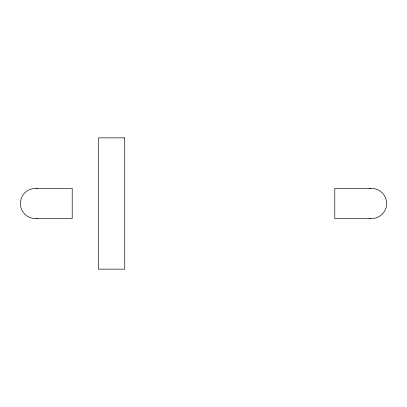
<?xml version="1.0" encoding="UTF-8"?>
<svg xmlns="http://www.w3.org/2000/svg" width="407" height="407" viewBox="0 0 407 407"><rect width="100%" height="100%" fill="white"/><g stroke="black" fill="none" stroke-linecap="round" stroke-linejoin="round"><path stroke-width="0.61" d="M36.569 188.4L72.212 188.4L72.212 218.6L36.569 218.6M370.431 188.4L334.788 188.4L334.788 218.6L370.431 218.6M369.861 188.497A15.1 15.1 0 0 1 386.65 203.5A15.1 15.1 0 0 1 369.861 218.503M37.139 218.503A15.1 15.1 0 0 1 20.35 203.5A15.1 15.1 0 0 1 37.139 188.497M124.725 137.856L98.469 137.856L98.469 269.144L124.725 269.144L124.725 137.856"/></g></svg>
